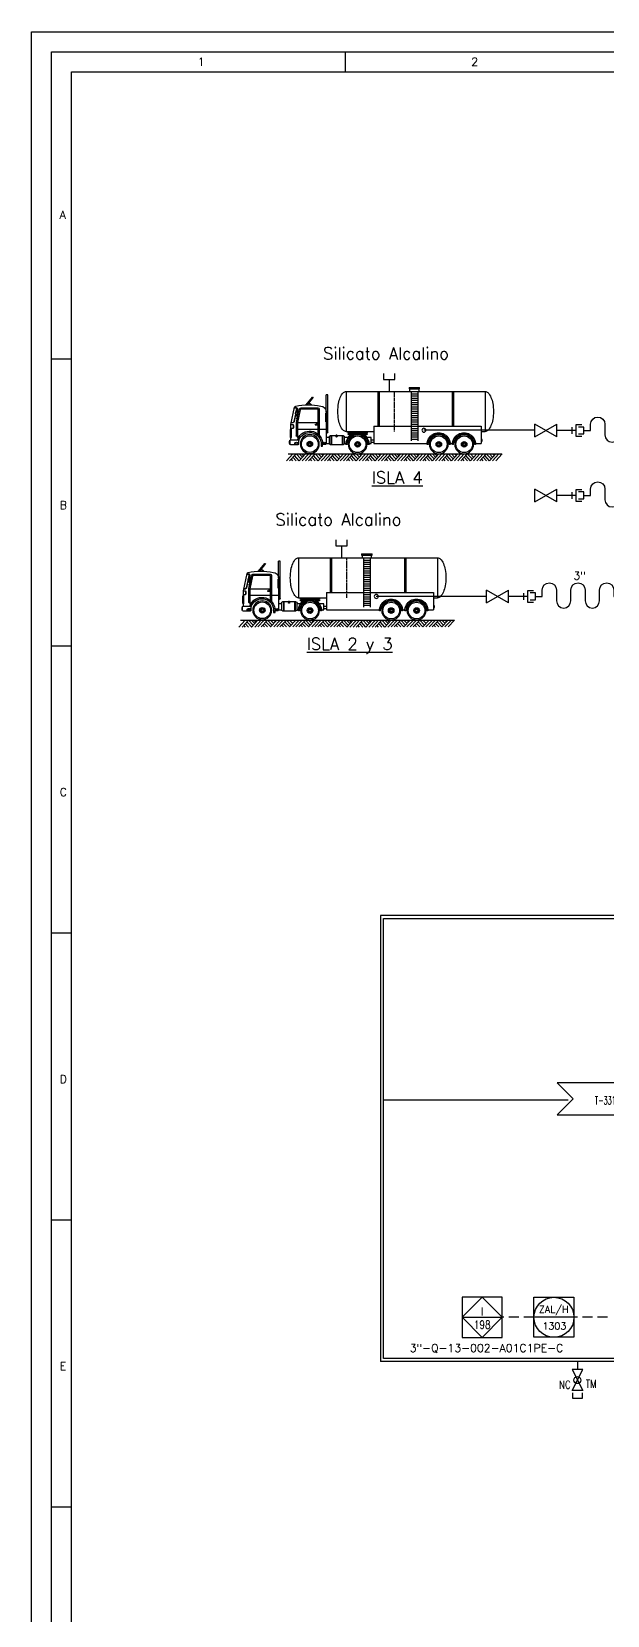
# Model space of a CAD drawing. Header units: millimetres. Extents: x 108 to 2962, y 3858 to 4561.
# Drawn here: x 1168.9 to 1312.8, y 4117.3 to 4513.2 of the extents above; entities that cross this region are included whole.
import ezdxf
from ezdxf.enums import TextEntityAlignment as Align

# ---------------------------------------------------------------- set-up
doc = ezdxf.new("R2010")
doc.units = ezdxf.units.MM
doc.linetypes.add('RAYITAS', pattern=[0.375, 0.25, -0.125])
doc.linetypes.add('TRAZOS', pattern=[0.75, 0.5, -0.25])
for name, color, linetype in [('CAJETIN', 1, 'Continuous'), ('CARGACAMIONES', 7, 'Continuous'), ('EQUIPOS', 5, 'Continuous'), ('FORMATO', 7, 'Continuous'), ('INSTRUMENTOS', 1, 'Continuous'), ('TEX', 7, 'Continuous'), ('TEXTO-INSTRUMENTACION', 7, 'Continuous'), ('TEXTO-VALVULAS Y ACCESORIOS', 7, 'Continuous'), ('TUBERIA', 5, 'Continuous')]:
    doc.layers.add(name, color=color, linetype=linetype)
doc.styles.add('PY', font='ROMANS.shx')
doc.styles.add('PY1', font='ROMANS.shx', dxfattribs={"width": 0.8})
doc.styles.add('TXT', font='txt')
doc.linetypes.add('SEÑAL_MECANICA2', pattern='A,4.411183,["o",PY,S=4.130212,R=360,X=0,Y=-1.374288],0.588817,-0.374158,["",PY,S=2,R=360,X=0,Y=-0.688262],-2.183682', length=7.55784)

# ---------------------------------------------------------------- blocks, each defined once
blk = doc.blocks.new('SEÑAL CIRCU MARCO')
at = {"color": 1, "linetype": 'Continuous', "ltscale": 0.5}
blk.add_line((5.7, 5.7), (-5.7, 5.7), dxfattribs=at)
at = {"color": 1, "flags": 128}
blk.add_lwpolyline([(5.7, 0), (-5.7, 0), (-5.7, 11.4), (5.7, 11.4)], close=True, dxfattribs=at)
at = {"color": 1}
blk.add_circle((0, 5.7), 5.7, dxfattribs=at)
at = {"style": 'PY'}
for tag, p in [('XXX', (0.18, 7.98)), ('YYY', (0.13, 3.24))]:
    blk.add_attdef(tag, text='', height=2, dxfattribs=at).set_placement(p, align=Align.MIDDLE)
blk = doc.blocks.new('SECUENCIA PROGRAMADA EN SISTEMA DE CONTROL PLC')
at = {"layer": 'INSTRUMENTOS'}
blk.add_line((-5, 5), (5, 5), dxfattribs=at)
at = {"layer": 'INSTRUMENTOS', "flags": 128}
for points in [[(0, 0), (-5, 5), (0, 10), (5, 5)], [(-5, 0), (5, 0), (5, 10), (-5, 10)]]:
    blk.add_lwpolyline(points, close=True, dxfattribs=at)
at = {"layer": 'TEXTO-INSTRUMENTACION', "linetype": 'Continuous', "style": 'PY1', "width": 0.8}
for tag, p in [('XXX', (0.01, 6.43)), ('YYY', (0.01, 3.17))]:
    blk.add_attdef(tag, text='', height=2, dxfattribs=at).set_placement(p, align=Align.MIDDLE_CENTER)
blk = doc.blocks.new('MARCO-A1')
at = {"layer": 'FORMATO', "color": 5}
for p, q in [((78.42, 589), (78.42, 584)), ((5, 512.25), (10, 512.25)), ((5, 440.5), (10, 440.5)), ((5, 368.75), (10, 368.75)), ((5, 297), (10, 297)), ((5, 225.25), (10, 225.25))]:
    blk.add_line(p, q, dxfattribs=at)
at = {"layer": 'FORMATO', "color": 1}
blk.add_lwpolyline([(0, 594), (841, 594), (841, 0), (0, 0)], close=True, dxfattribs=at)
at = {"layer": 'FORMATO', "color": 5}
blk.add_lwpolyline([(5, 589), (836, 589), (836, 5), (5, 5)], close=True, dxfattribs=at)
at = {"layer": 'FORMATO', "color": 8, "linetype": 'Continuous'}
blk.add_lwpolyline([(10, 584), (831, 584), (831, 10), (10, 10)], close=True, dxfattribs=at)
at = {"layer": 'FORMATO', "color": 1, "style": 'PY'}
for s, p in [('1', (41.52, 585.5)), ('2', (109.93, 585.5)), ('A', (7, 547.25)), ('B', (7, 474.67)), ('C', (7, 402.92)), ('D', (7, 331.17)), ('E', (7, 259.42))]:
    blk.add_text(s, height=2, dxfattribs=at).set_placement(p)
blk = doc.blocks.new('CAMION CISTERNA ALZ')
at = {"layer": 'CAJETIN', "color": 4, "linetype": 'RAYITAS'}
blk.add_line((38.62, 22.25), (38.62, 7.95), dxfattribs=at)
at = {"layer": 'CARGACAMIONES', "color": 4, "linetype": 'ByBlock'}
for p, q in [((33.2, 23.63), (29.46, 23.63)), ((29.46, 23.13), (29.46, 23.63)), ((33.2, 23.38), (29.46, 23.38)), ((33.2, 23.13), (29.46, 23.13)), ((29.73, 23.13), (29.73, 22.25)), ((32.91, 22.25), (32.91, 23.13)), ((33.2, 23.63), (33.2, 23.13)), ((55.71, 22.25), (6.06, 22.25)), ((6.06, 22.25), (6.06, 7.95)), ((17.4, 22.25), (17.4, 9.88)), ((17.83, 22.25), (17.83, 9.88)), ((30.12, 22.09), (30.12, 4.63)), ((32.54, 21.43), (30.12, 21.43)), ((32.54, 20.66), (30.12, 20.66)), ((32.54, 19.89), (30.12, 19.89)), ((32.54, 19.12), (30.12, 19.12)), ((32.54, 18.34), (30.12, 18.34)), ((32.54, 17.57), (30.12, 17.57)), ((32.54, 22.09), (32.54, 4.63)), ((43.94, 22.25), (43.94, 9.88)), ((44.37, 22.25), (44.37, 9.88)), ((55.71, 22.25), (55.71, 7.95)), ((62.23, 7.75), (62.23, 21.05)), ((62.23, 21.05), (62.83, 21.05)), ((62.83, 14.9), (62.83, 21.05)), ((67.49, 20.16), (69.67, 17.49)), ((67.79, 20.16), (67.49, 20.16)), ((69.97, 17.48), (67.79, 20.16)), ((69.05, 18.25), (68.14, 17.46)), ((32.54, 16.8), (30.12, 16.8)), ((32.54, 16.03), (30.12, 16.03)), ((32.54, 15.26), (30.12, 15.26)), ((32.54, 14.48), (30.12, 14.48)), ((32.54, 13.71), (30.12, 13.71)), ((32.54, 12.94), (30.12, 12.94)), ((32.54, 12.17), (30.12, 12.17)), ((32.54, 11.39), (30.12, 11.39)), ((62.83, 15), (62.83, 3.58)), ((62.83, 14.3), (63.22, 14.3)), ((62.83, 13.91), (63.22, 13.91)), ((62.83, 13.51), (63.22, 13.51)), ((62.83, 13.11), (63.22, 13.11)), ((62.83, 12.71), (63.22, 12.71)), ((62.83, 12.32), (63.22, 12.32)), ((62.83, 11.92), (63.22, 11.92)), ((62.83, 11.52), (63.22, 11.52)), ((65.41, 15.99), (65.41, 6.68)), ((71.82, 16.39), (65.81, 16.39)), ((65.81, 15.79), (65.81, 7.05)), ((71.82, 15.99), (66.01, 15.99)), ((72.2, 15.68), (73.15, 11.18)), ((72.59, 15.76), (73.06, 13.57)), ((73.06, 13.41), (73.06, 15.39)), ((73.06, 15.39), (73.35, 15.39)), ((73.35, 13.41), (73.06, 13.41)), ((73.09, 13.41), (73.55, 11.22)), ((73.15, 15.39), (73.15, 16.19)), ((73.15, 13.41), (73.15, 12.61)), ((73.15, 12.61), (73.55, 12.61)), ((73.39, 15.36), (73.23, 16.13)), ((73.53, 15.18), (73.32, 16.15)), ((73.35, 15.39), (73.35, 13.41)), ((74.15, 16.49), (73.52, 16.49)), ((74.18, 16.39), (73.52, 16.39)), ((74.2, 11.52), (73.69, 13.95)), ((74.3, 11.54), (73.74, 14.16)), ((75.44, 10.43), (74.12, 16.67)), ((7.45, 7.95), (6.06, 7.95)), ((45.78, 9.88), (7.45, 9.88)), ((7.45, 9.88), (7.45, 3.68)), ((32.54, 10.62), (30.12, 10.62)), ((32.54, 9.85), (30.12, 9.85)), ((32.54, 9.08), (30.12, 9.08)), ((32.54, 8.3), (30.12, 8.3)), ((32.54, 7.53), (30.12, 7.53)), ((32.54, 6.75), (30.12, 6.75)), ((32.54, 5.99), (30.12, 5.99)), ((45.78, 9.88), (45.78, 3.68)), ((55.71, 7.95), (45.78, 7.95)), ((46.74, 3.68), (46.74, 5.76)), ((46.74, 5.76), (48.29, 5.76)), ((48.23, 7.85), (48.23, 7.45)), ((54.98, 7.85), (48.23, 7.85)), ((48.23, 7.45), (51.01, 7.45)), ((50.24, 7.25), (48.23, 7.25)), ((48.23, 7.25), (48.23, 6.85)), ((48.23, 6.85), (49.44, 6.85)), ((48.43, 6.85), (48.92, 6.47)), ((48.73, 7.85), (48.73, 7.95)), ((49.32, 7.45), (49.32, 7.25)), ((52.3, 7.45), (54.98, 7.45)), ((54.98, 7.25), (53.07, 7.25)), ((53.87, 6.85), (54.98, 6.85)), ((53.89, 7.45), (53.89, 7.25)), ((54.78, 6.85), (54.34, 6.51)), ((54.49, 7.85), (54.49, 7.95)), ((54.98, 7.45), (54.98, 7.85)), ((54.98, 6.85), (54.98, 7.25)), ((55.02, 5.76), (56.27, 5.76)), ((56.27, 3.68), (56.27, 6.06)), ((56.67, 6.46), (58.95, 6.46)), ((56.97, 6.46), (56.97, 3.28)), ((57.17, 6.46), (57.17, 3.28)), ((58.95, 6.46), (58.95, 6.16)), ((59.35, 6.46), (61.44, 6.46)), ((59.35, 6.46), (59.35, 6.16)), ((60.94, 6.46), (60.94, 3.28)), ((61.14, 6.46), (61.14, 3.28)), ((61.83, 6.06), (61.83, 3.68)), ((61.83, 5.76), (62.83, 5.76)), ((62.83, 7.35), (62.63, 7.35)), ((65.41, 8.84), (62.83, 8.84)), ((73.15, 11.12), (65.81, 11.12)), ((73.15, 8.84), (65.81, 8.84)), ((66.1, 10.33), (66.1, 10.53)), ((66.1, 10.53), (66.5, 10.53)), ((66.8, 10.33), (66.1, 10.33)), ((66.8, 10.53), (66.8, 10.33)), ((73.35, 6.16), (72.5, 6.16)), ((72.66, 5.37), (72.66, 5.96)), ((73.15, 11.18), (73.15, 6.16)), ((73.55, 11.22), (73.55, 6.36)), ((74.55, 10.13), (74.55, 9.24)), ((74.64, 10.33), (74.64, 9.14)), ((75.27, 11.22), (74.69, 11.22)), ((75.29, 11.12), (74.69, 11.12)), ((75.44, 10.43), (74.74, 10.43)), ((74.74, 9.04), (75.44, 9.04)), ((75.44, 8.94), (75.24, 8.94)), ((75.44, 8.74), (75.24, 8.74)), ((75.44, 5.76), (75.24, 5.76)), ((75.34, 8.74), (75.34, 5.76)), ((75.44, 4.87), (75.44, 10.43)), ((75.44, 8.64), (75.54, 8.64)), ((75.54, 5.86), (75.44, 5.86)), ((75.54, 8.64), (75.54, 5.86)), ((75.64, 8.64), (75.54, 8.64)), ((75.54, 5.86), (75.64, 5.86)), ((75.64, 5.86), (75.64, 8.64)), ((7.15, 4.45), (7.15, 5.08)), ((7.15, 5.08), (7.45, 5.08)), ((7.45, 4.45), (7.15, 4.45)), ((9.49, 3.68), (7.45, 3.68)), ((9.48, 3.28), (9.87, 3.28)), ((17.32, 3.28), (17.72, 3.28)), ((18.22, 3.68), (17.71, 3.68)), ((18.56, 3.68), (17.75, 3.68)), ((18.55, 3.28), (18.94, 3.28)), ((26.39, 3.28), (26.79, 3.28)), ((45.78, 3.68), (26.78, 3.68)), ((32.54, 5.26), (30.12, 5.26)), ((46.74, 4.98), (45.78, 4.98)), ((46.74, 4.12), (45.78, 4.12)), ((47.54, 3.68), (46.74, 3.68)), ((47.54, 3.28), (47.93, 3.28)), ((55.38, 3.28), (55.78, 3.28)), ((56.27, 3.68), (55.77, 3.68)), ((61.44, 3.28), (56.67, 3.28)), ((62.83, 3.68), (61.83, 3.68)), ((64.12, 3.38), (63.03, 3.38)), ((63.05, 3.58), (63.05, 3.9)), ((63.05, 3.58), (64, 3.58)), ((64, 3.58), (64, 3.9)), ((64.12, 2.68), (64.12, 3.38)), ((64.62, 2.68), (64.12, 2.68)), ((64.62, 3.38), (64.62, 2.68)), ((72.66, 3.48), (72.66, 4.67)), ((72.86, 4.87), (75.64, 4.87)), ((72.86, 3.48), (72.86, 3.88)), ((72.86, 3.48), (74.05, 3.48)), ((75.64, 3.28), (72.86, 3.28)), ((74.05, 3.48), (74.05, 3.88)), ((75.84, 4.67), (75.84, 3.48)), ((75.84, 4.47), (76.03, 4.47)), ((76.03, 3.68), (75.84, 3.68)), ((76.03, 4.47), (76.03, 3.68))]:
    blk.add_line(p, q, dxfattribs=at)
at = {"layer": 'CARGACAMIONES', "color": 4}
for p, q in [((2.29, -2.48), (0, 0)), ((76.41, 0), (0.04, 0)), ((37.42, -1.23), (38.57, 0)), ((37.99, -1.84), (39.69, 0)), ((41.99, -2.48), (39.7, 0)), ((43.12, -2.48), (40.83, 0)), ((44.25, -2.48), (41.95, 0)), ((45.37, -2.48), (43.08, 0)), ((43.66, -0.62), (44.23, 0)), ((44.22, -1.23), (45.36, 0)), ((44.78, -1.84), (46.49, 0)), ((48.78, -2.48), (46.49, 0)), ((49.9, -2.48), (47.61, 0)), ((3.42, -2.48), (1.13, 0)), ((4.55, -2.48), (2.25, 0)), ((2.83, -0.63), (3.41, 0)), ((3.39, -1.24), (4.53, 0)), ((3.96, -1.85), (5.66, 0)), ((4.49, -2.48), (6.22, -0.61)), ((5.62, -2.49), (6.79, -1.22)), ((7.95, -2.49), (5.66, 0)), ((6.74, -2.49), (7.35, -1.83)), ((9.08, -2.49), (6.79, 0)), ((10.2, -2.49), (7.91, 0)), ((11.33, -2.49), (9.04, 0)), ((10.18, -1.24), (11.32, -0.01)), ((10.74, -1.85), (12.44, -0.01)), ((11.28, -2.49), (13.01, -0.62)), ((12.4, -2.49), (13.57, -1.23)), ((14.74, -2.49), (12.44, -0.01)), ((13.53, -2.49), (14.13, -1.84)), ((15.86, -2.49), (13.57, -0.01)), ((16.99, -2.49), (14.7, -0.01)), ((18.12, -2.49), (15.82, -0.01)), ((16.4, -0.63), (16.98, -0.01)), ((16.96, -1.24), (18.1, -0.01)), ((17.53, -1.85), (19.23, -0.01)), ((18.06, -2.49), (19.79, -0.62)), ((19.19, -2.49), (20.36, -1.23)), ((21.52, -2.49), (19.23, -0.01)), ((20.32, -2.49), (20.92, -1.84)), ((22.65, -2.49), (20.36, -0.01)), ((23.78, -2.5), (21.48, -0.01)), ((24.9, -2.5), (22.61, -0.01)), ((23.2, -0.91), (23.77, -0.28)), ((23.75, -1.25), (24.89, -0.01)), ((24.31, -1.86), (26.02, -0.01)), ((24.85, -2.5), (26.58, -0.62)), ((25.97, -2.5), (27.14, -1.23)), ((28.31, -2.5), (26.02, -0.01)), ((27.1, -2.5), (27.71, -1.84)), ((29.44, -2.5), (27.14, -0.01)), ((30.56, -2.5), (28.27, -0.02)), ((31.69, -2.5), (29.4, -0.02)), ((29.99, -0.77), (30.55, -0.14)), ((30.54, -1.25), (31.68, -0.02)), ((31.1, -1.86), (32.8, -0.02)), ((31.63, -2.5), (33.37, -0.63)), ((32.76, -2.5), (33.93, -1.24)), ((35.09, -2.5), (32.8, -0.02)), ((33.89, -2.5), (34.49, -1.85)), ((36.22, -2.5), (33.93, -0.02)), ((37.35, -2.5), (35.06, -0.02)), ((38.47, -2.5), (36.18, -0.02)), ((36.88, -0.75), (37.44, -0.12)), ((38.52, -2.48), (40.25, -0.61)), ((39.65, -2.48), (40.82, -1.22)), ((40.78, -2.48), (41.38, -1.83)), ((45.32, -2.48), (47.05, -0.61)), ((46.44, -2.48), (47.61, -1.22)), ((47.57, -2.48), (48.17, -1.83)), ((51.03, -2.48), (48.74, 0)), ((52.16, -2.48), (49.87, 0)), ((50.44, -0.63), (51.02, 0)), ((51, -1.24), (52.14, 0)), ((51.57, -1.85), (53.27, 0)), ((52.1, -2.48), (53.83, -0.61)), ((53.23, -2.49), (54.4, -1.22)), ((55.56, -2.49), (53.27, 0)), ((54.36, -2.49), (54.96, -1.83)), ((56.69, -2.49), (54.4, 0)), ((57.82, -2.49), (55.52, 0)), ((58.94, -2.49), (56.65, 0)), ((57.79, -1.24), (58.93, -0.01)), ((58.35, -1.85), (60.06, -0.01)), ((58.89, -2.49), (60.62, -0.62)), ((60.02, -2.49), (61.18, -1.23)), ((62.35, -2.49), (60.06, -0.01)), ((61.14, -2.49), (61.75, -1.84)), ((63.48, -2.49), (61.18, -0.01)), ((64.6, -2.49), (62.31, -0.01)), ((65.73, -2.49), (63.44, -0.01)), ((64.01, -0.63), (64.59, -0.01)), ((64.58, -1.24), (65.72, -0.01)), ((65.14, -1.85), (66.84, -0.01)), ((65.67, -2.49), (67.41, -0.62)), ((66.8, -2.49), (67.97, -1.23)), ((69.13, -2.49), (66.84, -0.01)), ((67.93, -2.49), (68.53, -1.84)), ((70.26, -2.49), (67.97, -0.01)), ((71.39, -2.5), (69.1, -0.01)), ((72.51, -2.5), (70.22, -0.01)), ((70.81, -0.91), (71.38, -0.28)), ((71.36, -1.25), (72.5, -0.01)), ((71.92, -1.86), (73.63, -0.01)), ((72.46, -2.5), (74.19, -0.62)), ((73.59, -2.5), (74.75, -1.23)), ((75.92, -2.5), (73.63, -0.01)), ((74.71, -2.5), (75.32, -1.84)), ((77.05, -2.5), (74.76, -0.01))]:
    blk.add_line(p, q, dxfattribs=at)
at = {"layer": 'CARGACAMIONES', "color": 4, "linetype": 'ByBlock'}
for centre, radius in [((13.55, 3.38), 3.38), ((22.62, 3.38), 3.38), ((51.61, 3.38), 3.38), ((59.15, 6.46), 0.199), ((68.69, 3.48), 3.38), ((13.55, 3.38), 0.794), ((12.95, 3.38), 0.0993), ((13.13, 3.8), 0.0993), ((13.13, 2.96), 0.0993), ((13.55, 3.38), 0.397), ((13.55, 3.98), 0.0993), ((13.55, 2.78), 0.0993), ((13.97, 3.8), 0.0993), ((13.97, 2.96), 0.0993), ((14.14, 3.38), 0.0993), ((22.62, 3.38), 0.794), ((22.02, 3.38), 0.0993), ((22.2, 3.8), 0.0993), ((22.2, 2.96), 0.0993), ((22.62, 3.38), 0.397), ((22.62, 3.98), 0.0993), ((22.62, 2.78), 0.0993), ((23.04, 3.8), 0.0993), ((23.04, 2.96), 0.0993), ((23.21, 3.38), 0.0993), ((51.61, 3.38), 0.794), ((51.01, 3.38), 0.0993), ((51.19, 3.8), 0.0993), ((51.19, 2.96), 0.0993), ((51.61, 3.38), 0.397), ((51.61, 3.98), 0.0993), ((51.61, 2.78), 0.0993), ((52.03, 3.8), 0.0993), ((52.03, 2.96), 0.0993), ((52.2, 3.38), 0.0993), ((68.69, 3.48), 0.794), ((68.09, 3.48), 0.0993), ((68.27, 3.9), 0.0993), ((68.27, 3.06), 0.0993), ((68.69, 3.48), 0.397), ((68.69, 4.07), 0.0993), ((68.69, 2.88), 0.0993), ((69.11, 3.9), 0.0993), ((69.11, 3.06), 0.0993), ((69.28, 3.48), 0.0993)]:
    blk.add_circle(centre, radius, dxfattribs=at)
at = {"layer": 'CARGACAMIONES', "color": 4, "linetype": 'Continuous'}
blk.add_circle((27.95, 8.42), 0.718, dxfattribs=at)
at = {"layer": 'CARGACAMIONES', "color": 4, "linetype": 'ByBlock'}
for centre, radius, start, end in [((20.34, 15.1), 17.24, 170.2727, 180), ((13.25, 16.31), 10.04, 157.5177, 170.2727), ((8.8, 18.15), 5.23, 135.0251, 157.5177), ((6.06, 20.89), 1.36, 90, 135.0251), ((55.71, 20.89), 1.36, 44.9749, 90), ((52.97, 18.15), 5.23, 22.4823, 44.9749), ((48.52, 16.31), 10.04, 9.7273, 22.4823), ((41.43, 15.1), 17.24, 360, 9.7273), ((64.81, 15), 1.99, 90, 180), ((69.28, -2.39), 19.88, 77.0128, 102.9872), ((69.75, 17.67), 0.0993, 0, 180), ((69.75, 17.67), 0.0993, 180, 0), ((73.73, 16.59), 0.397, 11.9761, 90), ((20.34, 15.1), 17.24, 180, 189.7273), ((13.25, 13.88), 10.04, 189.7273, 202.4823), ((48.52, 13.88), 10.04, 337.5177, 350.2727), ((41.43, 15.1), 17.24, 350.2727, 0), ((65.81, 15.99), 0.397, 90, 180), ((66.01, 15.79), 0.199, 90, 180), ((71.82, 15.59), 0.794, 11.9442, 90), ((71.82, 15.59), 0.397, 11.9442, 90), ((73.52, 16.19), 0.298, 90, 191.9761), ((73.52, 16.19), 0.199, 90, 191.9761), ((72.36, 14.4), 1.4, 315, 45), ((74.69, 11.62), 0.497, 191.9761, 270), ((74.69, 11.62), 0.397, 191.9761, 270), ((8.8, 12.04), 5.23, 202.4823, 224.9749), ((6.06, 9.3), 1.36, 224.9749, 270), ((13.6, 3.38), 4.12, 358.6196, 181.3804), ((13.6, 3.38), 3.72, 358.4724, 181.5276), ((13.55, 3.38), 2.98, 90, 270), ((13.55, 3.38), 2.98, 270, 90), ((22.67, 3.38), 4.12, 358.6196, 181.3804), ((22.67, 3.38), 3.72, 358.4724, 181.5276), ((22.62, 3.38), 2.98, 90, 270), ((22.62, 3.38), 2.98, 270, 90), ((51.66, 3.38), 4.12, 358.6196, 181.3804), ((51.66, 3.38), 3.72, 358.4724, 181.5276), ((51.61, 3.38), 2.98, 90, 270), ((51.61, 3.38), 2.98, 270, 90), ((55.71, 9.3), 1.36, 270, 315.0251), ((56.67, 6.06), 0.397, 90, 180), ((52.97, 12.04), 5.23, 315.0251, 337.5177), ((59.15, 6.16), 0.199, 180, 0), ((61.44, 6.06), 0.397, 0, 90), ((62.63, 7.75), 0.397, 180, 270), ((68.74, 3.48), 4.62, 31.8706, 181.3804), ((68.74, 3.48), 4.12, 17.5788, 181.3804), ((68.69, 3.48), 2.98, 90, 270), ((68.69, 3.48), 2.98, 270, 90), ((72.66, 5.66), 0.298, 270, 90), ((73.35, 6.36), 0.199, 270, 0), ((74.74, 10.33), 0.0993, 90, 180), ((74.74, 9.14), 0.0993, 180, 270), ((13.55, 3.38), 0.993, 90, 270), ((13.55, 3.38), 0.993, 270, 90), ((22.62, 3.38), 0.993, 90, 270), ((22.62, 3.38), 0.993, 270, 90), ((51.61, 3.38), 0.993, 90, 270), ((51.61, 3.38), 0.993, 270, 90), ((56.67, 3.68), 0.397, 180, 270), ((61.44, 3.68), 0.397, 270, 0), ((63.03, 3.58), 0.199, 180, 270), ((63.52, 3.42), 0.674, 45, 135), ((68.69, 3.48), 0.993, 90, 270), ((68.69, 3.48), 0.993, 270, 90), ((72.86, 4.67), 0.199, 90, 180), ((72.86, 3.48), 0.199, 180, 270), ((73.45, 3.28), 0.843, 45, 135), ((68.74, 3.48), 4.62, 17.5788, 25.7368), ((75.64, 4.67), 0.199, 0, 90), ((75.64, 3.48), 0.199, 270, 0)]:
    blk.add_arc(centre, radius, start, end, dxfattribs=at)
at = {"layer": 'CARGACAMIONES', "color": 4}
for start, end in [(357.7085, 177.7085), (177.7085, 357.7085)]:
    blk.add_arc((74.79, -1.38), 0.0145, start, end, dxfattribs=at)
blk = doc.blocks.new('VALV GLOB-V')
at = {"layer": 'INSTRUMENTOS', "color": 1, "flags": 128}
blk.add_lwpolyline([(5.7, -1.43), (5.7, 1.43), (0, -1.43), (0, 1.43)], close=True, dxfattribs=at)
at = {"layer": 'INSTRUMENTOS', "color": 1}
blk.add_circle((2.85, 0), 0.95, dxfattribs=at)
at = {"layer": 'INSTRUMENTOS', "color": 7, "linetype": 'SEÑAL_MECANICA2', "style": 'PY'}
blk.add_attdef('REF.', text='', height=2, dxfattribs=at).set_placement((3, -3.37), align=Align.MIDDLE)
blk = doc.blocks.new('BANDERA DE FLUJO')
at = {"layer": 'TEX', "color": 1, "ltscale": 0.1, "flags": 128}
blk.add_lwpolyline([(-4, 4), (-31.46, 4), (-27.46, 0), (-31.46, -4), (-4, -4), (0, 0)], close=True, dxfattribs=at)
at = {"layer": 'TEX', "style": 'PY1', "width": 0.8}
for tag, p in [('ETIQUETA-LINEA-1', (-15.73, 0.61)), ('ETIQUETA-LINEA-2', (-15.73, -2.91))]:
    blk.add_attdef(tag, text='', height=2, dxfattribs=at).set_placement(p, align=Align.CENTER)

msp = doc.modelspace()

# ---------------------------------------------------------------- linework, layer by layer
at = {"color": 1}
for p, q in [((1258.23, 4426.23), (1258.23, 4423.26)), ((1300.19, 4411.91), (1294.68, 4415.09)), ((1294.68, 4411.91), (1300.19, 4415.09)), ((1294.68, 4411.91), (1294.68, 4415.09)), ((1300.19, 4411.91), (1300.19, 4415.09)), ((1304.05, 4412.64), (1304.05, 4414.32)), ((1294.48, 4413.58), (1266.94, 4413.58)), ((1304.96, 4413.48), (1300.19, 4413.48)), ((1300.19, 4395.69), (1294.68, 4398.87)), ((1294.68, 4395.69), (1300.19, 4398.87)), ((1294.68, 4395.69), (1294.68, 4398.87)), ((1300.19, 4395.69), (1300.19, 4398.87)), ((1304.96, 4397.26), (1300.19, 4397.26)), ((1304.05, 4396.42), (1304.05, 4398.1)), ((1246.33, 4384.67), (1246.33, 4381.7)), ((1282.58, 4372.02), (1255.04, 4372.02)), ((1288.09, 4370.43), (1282.58, 4373.61)), ((1282.58, 4370.43), (1288.09, 4373.61)), ((1282.58, 4370.43), (1282.58, 4373.61)), ((1288.09, 4370.43), (1288.09, 4373.61)), ((1292.86, 4372), (1288.09, 4372)), ((1291.95, 4371.17), (1291.95, 4372.84)), ((1305.33, 4180.6), (1305.33, 4178.74))]:
    msp.add_line(p, q, dxfattribs=at)
at = {"color": 5}
msp.add_line((1256.89, 4246.2), (1303.04, 4246.2), dxfattribs=at)
at = {"color": 1, "flags": 128}
for points in [[(1256.81, 4427.73), (1256.81, 4426.23), (1259.66, 4426.23), (1259.66, 4427.73)], [(1306.46, 4414.9), (1304.96, 4414.9), (1304.96, 4412.05), (1306.46, 4412.05)], [(1306.46, 4398.68), (1304.96, 4398.68), (1304.96, 4395.83), (1306.46, 4395.83)], [(1244.91, 4386.17), (1244.91, 4384.67), (1247.76, 4384.67), (1247.76, 4386.17)], [(1294.36, 4373.42), (1292.86, 4373.42), (1292.86, 4370.57), (1294.36, 4370.57)], [(1304.08, 4172.94), (1304.08, 4171.63), (1306.58, 4171.63), (1306.58, 4172.94)]]:
    msp.add_lwpolyline(points, dxfattribs=at)
at = {"layer": 'CAJETIN', "color": 1, "linetype": 'TRAZOS', "ltscale": 5}
for p, q in [((1294.47, 4191.83), (1286.55, 4191.83)), ((1312.82, 4191.82), (1304.47, 4191.82))]:
    msp.add_line(p, q, dxfattribs=at)
at = {"layer": 'INSTRUMENTOS', "color": 1, "ltscale": 0.1, "flags": 128}
for points in [[(1305.63, 4412.63), (1306.92, 4412.63), (1306.92, 4414.35), (1305.63, 4414.35)], [(1305.63, 4396.41), (1306.92, 4396.41), (1306.92, 4398.13), (1305.63, 4398.13)], [(1293.52, 4371.15), (1294.82, 4371.15), (1294.82, 4372.88), (1293.52, 4372.88)]]:
    msp.add_lwpolyline(points, dxfattribs=at)
at = {"layer": 'TUBERIA', "color": 4, "linetype": 'Continuous'}
msp.add_line((1333.49, 4180.73), (1256.05, 4180.73), dxfattribs=at)
at = {"layer": 'TUBERIA', "color": 5, "linetype": 'Continuous'}
msp.add_line((1333.49, 4181.53), (1256.87, 4181.53), dxfattribs=at)
at = {"layer": 'TUBERIA', "color": 5, "linetype": 'Continuous', "flags": 128}
for points in [[(1306.92, 4413.49), (1308.63, 4413.49), (1308.63, 4415.08, -1), (1312.21, 4415.08), (1312.21, 4412.39, 1), (1315.8, 4412.39), (1315.8, 4415.08, -1), (1319.38, 4415.08), (1319.38, 4412.39, 1), (1322.97, 4412.39), (1322.97, 4415.08, -1), (1326.56, 4415.08), (1326.56, 4413.49), (1328.26, 4413.49)], [(1306.92, 4397.27), (1308.63, 4397.27), (1308.63, 4398.86, -1), (1312.21, 4398.86), (1312.21, 4396.17, 1), (1315.8, 4396.17), (1315.8, 4398.86, -1), (1319.38, 4398.86), (1319.38, 4396.17, 1), (1322.97, 4396.17), (1322.97, 4398.86, -1), (1326.56, 4398.86), (1326.56, 4397.27), (1328.26, 4397.27)], [(1294.82, 4372.01), (1296.52, 4372.01), (1296.52, 4373.61, -1), (1300.11, 4373.61), (1300.11, 4370.92, 1), (1303.7, 4370.92), (1303.7, 4373.61, -1), (1307.28, 4373.61), (1307.28, 4370.92, 1), (1310.87, 4370.92), (1310.87, 4373.61, -1), (1314.45, 4373.61), (1314.45, 4372.01), (1316.16, 4372.01)]]:
    msp.add_lwpolyline(points, format="xyb", dxfattribs=at)
at = {"layer": 'TUBERIA', "color": 4, "linetype": 'Continuous'}
msp.add_lwpolyline([(1783.35, 4376.61), (1783.35, 4292.26), (1256.05, 4292.26), (1256.05, 4180.73)], dxfattribs=at)
at = {"layer": 'TUBERIA', "color": 5, "linetype": 'Continuous'}
msp.add_lwpolyline([(1256.87, 4181.53), (1256.87, 4291.47), (1784.11, 4291.47), (1784.11, 4377.41)], dxfattribs=at)

# ---------------------------------------------------------------- block references
msp.add_blockref('MARCO-A1', (1168.85, 3919.19))
ref = msp.add_blockref('BANDERA DE FLUJO', (1331.71, 4246.43))
ref.add_attrib('ETIQUETA-LINEA-1', 'T-3311 X-007', dxfattribs={"layer": 'TEX', "height": 2, "style": 'PY1', "width": 0.6}).set_placement((1315.98, 4247.04), align=Align.TOP_CENTER)
ref = msp.add_blockref('SECUENCIA PROGRAMADA EN SISTEMA DE CONTROL PLC', (1281.52, 4186.8), dxfattribs=dict(xscale=1.005571670621293, yscale=1.005571670621293, zscale=1.005571670621293))
ref.add_attrib('XXX', 'I', dxfattribs={"layer": 'TEXTO-INSTRUMENTACION', "linetype": 'Continuous', "height": 2.01, "style": 'TXT'}).set_placement((1281.53, 4193.27), align=Align.MIDDLE_CENTER)
ref.add_attrib('YYY', '198', dxfattribs={"layer": 'TEXTO-INSTRUMENTACION', "linetype": 'Continuous', "height": 2.011, "style": 'PY1', "width": 0.8}).set_placement((1281.53, 4189.98), align=Align.MIDDLE_CENTER)
ref = msp.add_blockref('SEÑAL CIRCU MARCO', (1299.47, 4186.82), dxfattribs=dict(xscale=0.8770999999999276, yscale=0.8770999999999276, zscale=0.8770999999999276))
ref.add_attrib('XXX', 'ZAL/H', dxfattribs={"height": 1.754, "style": 'PY'}).set_placement((1299.4, 4193.7), align=Align.MIDDLE)
ref.add_attrib('YYY', '1303', dxfattribs={"height": 1.754, "style": 'PY'}).set_placement((1299.58, 4189.67), align=Align.MIDDLE)
at = {"linetype": 'Continuous', "xscale": 0.9232631578945529, "yscale": 0.9232631578945529, "zscale": 0.9232631578945529, "rotation": 90}
msp.add_blockref('VALV GLOB-V', (1305.33, 4173.48), dxfattribs=at)
at = {"layer": 'INSTRUMENTOS', "color": 252, "linetype": 'Continuous', "xscale": -0.7000000000002728, "yscale": 0.7000000000000455, "zscale": 0.7}
for p in [(1286.5, 4407.68), (1274.6, 4366.12)]:
    msp.add_blockref('CAMION CISTERNA ALZ', p, dxfattribs=at)

# ---------------------------------------------------------------- texts
at = {"layer": 'EQUIPOS', "color": 6, "char_height": 3, "attachment_point": 2, "style": 'PY'}
for s, insert, width in [('Silicato Alcalino', (1257.47, 4434.28), 39.4248), ('{\\LISLA 4}', (1260.28, 4403.23), 59.9833), ('Silicato Alcalino', (1245.57, 4392.72), 39.4248), ('{\\LISLA 2 y 3}', (1248.38, 4361.67), 59.9833)]:
    msp.add_mtext(s, dxfattribs=dict(at, insert=insert, width=width))
at = {"layer": 'TEX', "color": 7, "char_height": 2, "width": 28.6036, "attachment_point": 5, "style": 'PY1'}
for s, insert in [('NC', (1302.19, 4174.97)), ('TM', (1308.8, 4175.17))]:
    msp.add_mtext(s, dxfattribs=dict(at, insert=insert))
at = {"layer": 'TEXTO-VALVULAS Y ACCESORIOS', "style": 'PY'}
for s, p in [('3"', (1305.87, 4376.2)), ('3"-Q-13-002-A01C1PE-C', (1282.61, 4183.14))]:
    msp.add_text(s, height=2, dxfattribs=at).set_placement(p, align=Align.CENTER)

doc.saveas('drawing.dxf')
